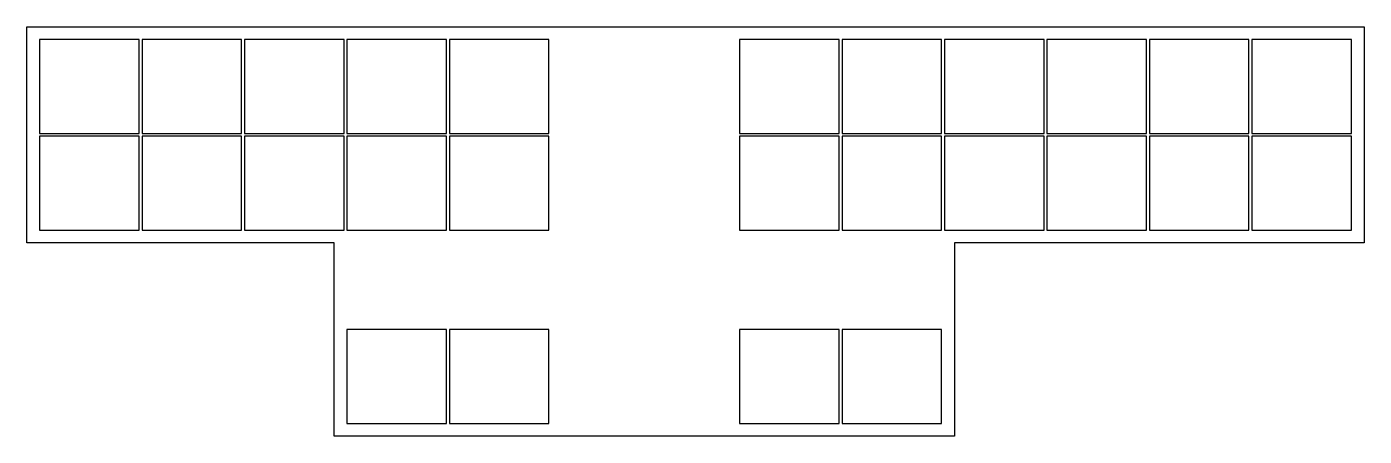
# Model space of a CAD drawing. Header units: millimetres. Extents: x 89 to 324, y -144 to -72.
import ezdxf

# ---------------------------------------------------------------- set-up
doc = ezdxf.new("R2010")
doc.units = ezdxf.units.MM

msp = doc.modelspace()

# ---------------------------------------------------------------- linework, layer by layer
for p, q in [((89, -110.5), (89, -72.5)), ((89, -72.5), (324, -72.5)), ((324, -72.5), (324, -110.5)), ((108.75, -74.75), (91.25, -74.75)), ((91.25, -74.75), (91.25, -91.25)), ((108.75, -91.25), (108.75, -74.75)), ((126.75, -74.75), (109.25, -74.75)), ((109.25, -74.75), (109.25, -91.25)), ((126.75, -91.25), (126.75, -74.75)), ((144.75, -74.75), (127.25, -74.75)), ((127.25, -74.75), (127.25, -91.25)), ((144.75, -91.25), (144.75, -74.75)), ((162.75, -74.75), (145.25, -74.75)), ((145.25, -74.75), (145.25, -91.25)), ((162.75, -91.25), (162.75, -74.75)), ((180.75, -74.75), (163.25, -74.75)), ((163.25, -74.75), (163.25, -91.25)), ((180.75, -91.25), (180.75, -74.75)), ((231.75, -74.75), (214.25, -74.75)), ((214.25, -74.75), (214.25, -91.25)), ((231.75, -91.25), (231.75, -74.75)), ((249.75, -74.75), (232.25, -74.75)), ((232.25, -74.75), (232.25, -91.25)), ((249.75, -91.25), (249.75, -74.75)), ((267.75, -74.75), (250.25, -74.75)), ((250.25, -74.75), (250.25, -91.25)), ((267.75, -91.25), (267.75, -74.75)), ((285.75, -74.75), (268.25, -74.75)), ((268.25, -74.75), (268.25, -91.25)), ((285.75, -91.25), (285.75, -74.75)), ((303.75, -74.75), (286.25, -74.75)), ((286.25, -74.75), (286.25, -91.25)), ((303.75, -91.25), (303.75, -74.75)), ((321.75, -74.75), (304.25, -74.75)), ((304.25, -74.75), (304.25, -91.25)), ((321.75, -91.25), (321.75, -74.75)), ((91.25, -91.25), (108.75, -91.25)), ((109.25, -91.25), (126.75, -91.25)), ((127.25, -91.25), (144.75, -91.25)), ((145.25, -91.25), (162.75, -91.25)), ((163.25, -91.25), (180.75, -91.25)), ((214.25, -91.25), (231.75, -91.25)), ((232.25, -91.25), (249.75, -91.25)), ((250.25, -91.25), (267.75, -91.25)), ((268.25, -91.25), (285.75, -91.25)), ((286.25, -91.25), (303.75, -91.25)), ((304.25, -91.25), (321.75, -91.25)), ((108.75, -91.75), (91.25, -91.75)), ((91.25, -91.75), (91.25, -108.25)), ((108.75, -108.25), (108.75, -91.75)), ((126.75, -91.75), (109.25, -91.75)), ((109.25, -91.75), (109.25, -108.25)), ((126.75, -108.25), (126.75, -91.75)), ((144.75, -91.75), (127.25, -91.75)), ((127.25, -91.75), (127.25, -108.25)), ((144.75, -108.25), (144.75, -91.75)), ((162.75, -91.75), (145.25, -91.75)), ((145.25, -91.75), (145.25, -108.25)), ((162.75, -108.25), (162.75, -91.75)), ((180.75, -91.75), (163.25, -91.75)), ((163.25, -91.75), (163.25, -108.25)), ((180.75, -108.25), (180.75, -91.75)), ((231.75, -91.75), (214.25, -91.75)), ((214.25, -91.75), (214.25, -108.25)), ((231.75, -108.25), (231.75, -91.75)), ((249.75, -91.75), (232.25, -91.75)), ((232.25, -91.75), (232.25, -108.25)), ((249.75, -108.25), (249.75, -91.75)), ((267.75, -91.75), (250.25, -91.75)), ((250.25, -91.75), (250.25, -108.25)), ((267.75, -108.25), (267.75, -91.75)), ((285.75, -91.75), (268.25, -91.75)), ((268.25, -91.75), (268.25, -108.25)), ((285.75, -108.25), (285.75, -91.75)), ((303.75, -91.75), (286.25, -91.75)), ((286.25, -91.75), (286.25, -108.25)), ((303.75, -108.25), (303.75, -91.75)), ((321.75, -91.75), (304.25, -91.75)), ((304.25, -91.75), (304.25, -108.25)), ((321.75, -108.25), (321.75, -91.75)), ((91.25, -108.25), (108.75, -108.25)), ((109.25, -108.25), (126.75, -108.25)), ((127.25, -108.25), (144.75, -108.25)), ((145.25, -108.25), (162.75, -108.25)), ((163.25, -108.25), (180.75, -108.25)), ((214.25, -108.25), (231.75, -108.25)), ((232.25, -108.25), (249.75, -108.25)), ((250.25, -108.25), (267.75, -108.25)), ((268.25, -108.25), (285.75, -108.25)), ((286.25, -108.25), (303.75, -108.25)), ((304.25, -108.25), (321.75, -108.25)), ((143, -110.5), (89, -110.5)), ((143, -144.5), (143, -110.5)), ((324, -110.5), (252, -110.5)), ((252, -110.5), (252, -144.5)), ((162.75, -125.75), (145.25, -125.75)), ((145.25, -125.75), (145.25, -142.25)), ((162.75, -142.25), (162.75, -125.75)), ((180.75, -125.75), (163.25, -125.75)), ((163.25, -125.75), (163.25, -142.25)), ((180.75, -142.25), (180.75, -125.75)), ((231.75, -125.75), (214.25, -125.75)), ((214.25, -125.75), (214.25, -142.25)), ((231.75, -142.25), (231.75, -125.75)), ((249.75, -125.75), (232.25, -125.75)), ((232.25, -125.75), (232.25, -142.25)), ((249.75, -142.25), (249.75, -125.75)), ((145.25, -142.25), (162.75, -142.25)), ((163.25, -142.25), (180.75, -142.25)), ((214.25, -142.25), (231.75, -142.25)), ((232.25, -142.25), (249.75, -142.25)), ((252, -144.5), (143, -144.5))]:
    msp.add_line(p, q)

doc.saveas('drawing.dxf')
